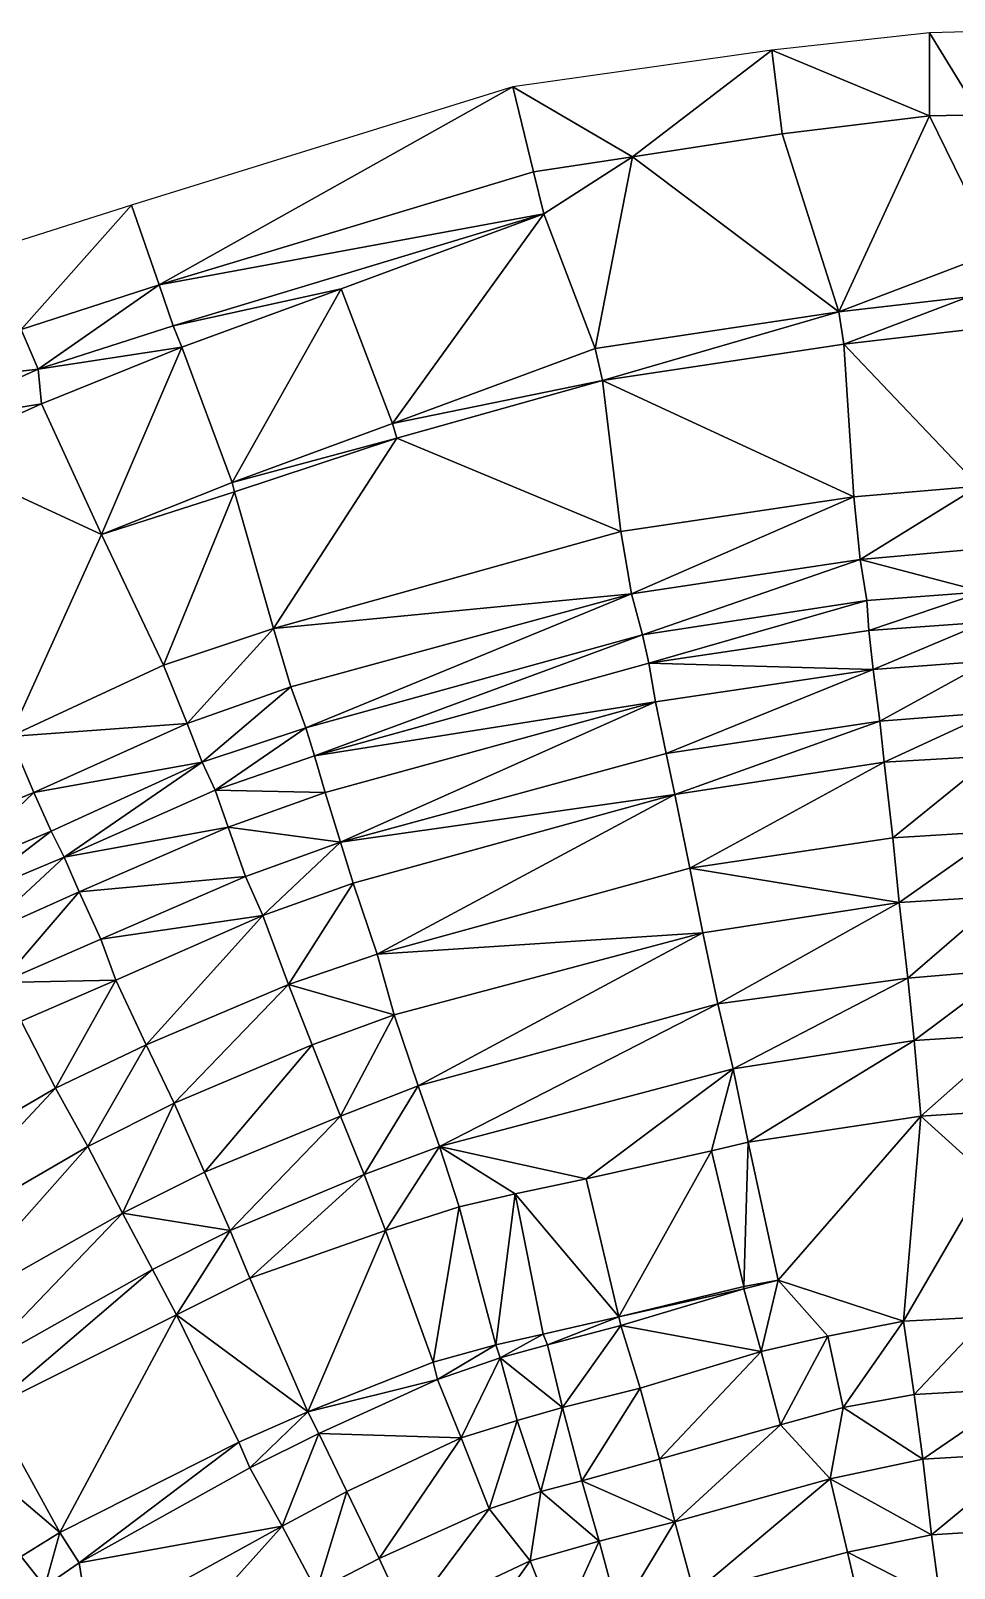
# Model space of a CAD drawing. Header units: millimetres. Extents: x 279405 to 280904, y 534349 to 535918.
# Drawn here: x 279911.7 to 280125.8, y 535560.3 to 535916.5 of the extents above; entities that cross this region are included whole.
import ezdxf

# ---------------------------------------------------------------- set-up
doc = ezdxf.new("R2010")
doc.units = ezdxf.units.MM
doc.layers.add('Карьер_конец_отработки', color=1, linetype='Continuous')

msp = doc.modelspace()

# ---------------------------------------------------------------- linework, layer by layer
at = {"layer": 'Карьер_конец_отработки', "color": 21, "true_color": 0xff914f}
for points in [[(280119.999989, 535896.760013, 88), (280119.999989, 535916.000004, 107.24), (280083.499989, 535912.000004, 107.53), (280119.999989, 535896.760013, 88)], [(280131.691884, 535897.032047, 88), (280137.499989, 535916.500004, 107.3), (280119.999989, 535916.000004, 107.24), (280131.691884, 535897.032047, 88)], [(280119.999989, 535896.760013, 88), (280131.691884, 535897.032047, 88), (280119.999989, 535916.000004, 107.24), (280119.999989, 535896.760013, 88)], [(280051.21172, 535887.315677, 88), (280083.499989, 535912.000004, 107.53), (280023.499989, 535903.500004, 108.26), (280051.21172, 535887.315677, 88)], [(280085.912526, 535892.619571, 88), (280083.499989, 535912.000004, 107.53), (280051.21172, 535887.315677, 88), (280085.912526, 535892.619571, 88)], [(280085.912526, 535892.619571, 88), (280119.999989, 535896.760013, 88), (280083.499989, 535912.000004, 107.53), (280085.912526, 535892.619571, 88)], [(279941.501454, 535857.594547, 88), (280023.499989, 535903.500004, 108.26), (279935.120839, 535876.10004, 107.56), (279941.501454, 535857.594547, 88)], [(280028.264882, 535883.808292, 88), (280023.499989, 535903.500004, 108.26), (279941.501454, 535857.594547, 88), (280028.264882, 535883.808292, 88)], [(280028.264882, 535883.808292, 88), (280051.21172, 535887.315677, 88), (280023.499989, 535903.500004, 108.26), (280028.264882, 535883.808292, 88)], [(280099.041982, 535851.362003, 88), (280119.999989, 535896.760013, 88), (280085.912526, 535892.619571, 88), (280099.041982, 535851.362003, 88)], [(280135.447682, 535865.253177, 88), (280119.999989, 535896.760013, 88), (280099.041982, 535851.362003, 88), (280135.447682, 535865.253177, 88)], [(280135.447682, 535865.253177, 88), (280131.691884, 535897.032047, 88), (280119.999989, 535896.760013, 88), (280135.447682, 535865.253177, 88)], [(280099.041982, 535851.362003, 88), (280085.912526, 535892.619571, 88), (280051.21172, 535887.315677, 88), (280099.041982, 535851.362003, 88)], [(280030.625234, 535874.090824, 88), (280051.21172, 535887.315677, 88), (280028.264882, 535883.808292, 88), (280030.625234, 535874.090824, 88)], [(280042.541982, 535842.862003, 88), (280051.21172, 535887.315677, 88), (280030.625234, 535874.090824, 88), (280042.541982, 535842.862003, 88)], [(280099.041982, 535851.362003, 88), (280051.21172, 535887.315677, 88), (280042.541982, 535842.862003, 88), (280099.041982, 535851.362003, 88)], [(280030.625234, 535874.090824, 88), (280028.264882, 535883.808292, 88), (279941.501454, 535857.594547, 88), (280030.625234, 535874.090824, 88)], [(279909.493092, 535847.304447, 88), (279935.120839, 535876.10004, 107.56), (279901.488606, 535865.414859, 107.8), (279909.493092, 535847.304447, 88)], [(279941.501454, 535857.594547, 88), (279935.120839, 535876.10004, 107.56), (279909.493092, 535847.304447, 88), (279941.501454, 535857.594547, 88)], [(279944.74059, 535848.133671, 88), (280030.625234, 535874.090824, 88), (279941.501454, 535857.594547, 88), (279944.74059, 535848.133671, 88)], [(279983.692372, 535856.706669, 84), (280030.625234, 535874.090824, 88), (279944.74059, 535848.133671, 88), (279983.692372, 535856.706669, 84)], [(279995.609181, 535825.477848, 84), (280030.625234, 535874.090824, 88), (279983.692372, 535856.706669, 84), (279995.609181, 535825.477848, 84)], [(280042.541982, 535842.862003, 88), (280030.625234, 535874.090824, 88), (279995.609181, 535825.477848, 84), (280042.541982, 535842.862003, 88)], [(280129.041982, 535854.862003, 88), (280135.447682, 535865.253177, 88), (280099.041982, 535851.362003, 88), (280129.041982, 535854.862003, 88)], [(279913.434468, 535838.113895, 88), (279941.501454, 535857.594547, 88), (279909.493092, 535847.304447, 88), (279913.434468, 535838.113895, 88)], [(279944.74059, 535848.133671, 88), (279941.501454, 535857.594547, 88), (279913.434468, 535838.113895, 88), (279944.74059, 535848.133671, 88)], [(279946.783742, 535843.204349, 80.904028), (279983.692372, 535856.706669, 84), (279944.74059, 535848.133671, 88), (279946.783742, 535843.204349, 80.904028)], [(279958.394704, 535811.787662, 80.960877), (279983.692372, 535856.706669, 84), (279946.783742, 535843.204349, 80.904028), (279958.394704, 535811.787662, 80.960877)], [(279995.609181, 535825.477848, 84), (279983.692372, 535856.706669, 84), (279958.394704, 535811.787662, 80.960877), (279995.609181, 535825.477848, 84)], [(280100.169545, 535843.86713, 77.999998), (280129.041982, 535854.862003, 88), (280099.041982, 535851.362003, 88), (280100.169545, 535843.86713, 77.999998)], [(280129.449758, 535847.272953, 77.999998), (280129.041982, 535854.862003, 88), (280100.169545, 535843.86713, 77.999998), (280129.449758, 535847.272953, 77.999998)], [(280044.224782, 535835.450626, 77.999998), (280099.041982, 535851.362003, 88), (280042.541982, 535842.862003, 88), (280044.224782, 535835.450626, 77.999998)], [(280100.169545, 535843.86713, 77.999998), (280099.041982, 535851.362003, 88), (280044.224782, 535835.450626, 77.999998), (280100.169545, 535843.86713, 77.999998)], [(279913.434468, 535838.113895, 88), (279909.493092, 535847.304447, 88), (279880.723317, 535834.350773, 88), (279913.434468, 535838.113895, 88)], [(279946.783742, 535843.204349, 80.904028), (279944.74059, 535848.133671, 88), (279913.434468, 535838.113895, 88), (279946.783742, 535843.204349, 80.904028)], [(280131.499989, 535811.000004, 77.999998), (280129.449758, 535847.272953, 77.999998), (280100.169545, 535843.86713, 77.999998), (280131.499989, 535811.000004, 77.999998)], [(279914.264852, 535830.077884, 77.999998), (279946.783742, 535843.204349, 80.904028), (279913.434468, 535838.113895, 88), (279914.264852, 535830.077884, 77.999998)], [(279928.143239, 535799.774845, 77.999998), (279946.783742, 535843.204349, 80.904028), (279914.264852, 535830.077884, 77.999998), (279928.143239, 535799.774845, 77.999998)], [(279958.394704, 535811.787662, 80.960877), (279946.783742, 535843.204349, 80.904028), (279928.143239, 535799.774845, 77.999998), (279958.394704, 535811.787662, 80.960877)], [(280044.224782, 535835.450626, 77.999998), (280042.541982, 535842.862003, 88), (279995.609181, 535825.477848, 84), (280044.224782, 535835.450626, 77.999998)], [(280102.499989, 535808.500004, 77.999998), (280100.169545, 535843.86713, 77.999998), (280044.224782, 535835.450626, 77.999998), (280102.499989, 535808.500004, 77.999998)], [(280102.499989, 535808.500004, 77.999998), (280131.499989, 535811.000004, 77.999998), (280100.169545, 535843.86713, 77.999998), (280102.499989, 535808.500004, 77.999998)], [(279884.923207, 535825.275455, 88), (279913.434468, 535838.113895, 88), (279880.723317, 535834.350773, 88), (279884.923207, 535825.275455, 88)], [(279914.264852, 535830.077884, 77.999998), (279913.434468, 535838.113895, 88), (279884.923207, 535825.275455, 88), (279914.264852, 535830.077884, 77.999998)], [(279996.588185, 535822.118107, 77.999998), (280044.224782, 535835.450626, 77.999998), (279995.609181, 535825.477848, 84), (279996.588185, 535822.118107, 77.999998)], [(280048.499989, 535800.500004, 77.999998), (280044.224782, 535835.450626, 77.999998), (279996.588185, 535822.118107, 77.999998), (280048.499989, 535800.500004, 77.999998)], [(280048.499989, 535800.500004, 77.999998), (280102.499989, 535808.500004, 77.999998), (280044.224782, 535835.450626, 77.999998), (280048.499989, 535800.500004, 77.999998)], [(279888.04366, 535818.345585, 77.999998), (279914.264852, 535830.077884, 77.999998), (279884.923207, 535825.275455, 88), (279888.04366, 535818.345585, 77.999998)], [(279928.143239, 535799.774845, 77.999998), (279914.264852, 535830.077884, 77.999998), (279888.04366, 535818.345585, 77.999998), (279928.143239, 535799.774845, 77.999998)], [(279996.588185, 535822.118107, 77.999998), (279995.609181, 535825.477848, 84), (279958.394704, 535811.787662, 80.960877), (279996.588185, 535822.118107, 77.999998)], [(279958.957814, 535809.647525, 77.999998), (279996.588185, 535822.118107, 77.999998), (279958.394704, 535811.787662, 80.960877), (279958.957814, 535809.647525, 77.999998)], [(279967.999989, 535778.000004, 77.999998), (279996.588185, 535822.118107, 77.999998), (279958.957814, 535809.647525, 77.999998), (279967.999989, 535778.000004, 77.999998)], [(280048.499989, 535800.500004, 77.999998), (279996.588185, 535822.118107, 77.999998), (279967.999989, 535778.000004, 77.999998), (280048.499989, 535800.500004, 77.999998)], [(279906.999989, 535753.000004, 77.999998), (279928.143239, 535799.774845, 77.999998), (279888.04366, 535818.345585, 77.999998), (279906.999989, 535753.000004, 77.999998)], [(279958.957814, 535809.647525, 77.999998), (279958.394704, 535811.787662, 80.960877), (279928.143239, 535799.774845, 77.999998), (279958.957814, 535809.647525, 77.999998)], [(280103.999989, 535794.000004, 63.999998), (280131.499989, 535811.000004, 77.999998), (280102.499989, 535808.500004, 77.999998), (280103.999989, 535794.000004, 63.999998)], [(280132.499989, 535796.500004, 63.999998), (280131.499989, 535811.000004, 77.999998), (280103.999989, 535794.000004, 63.999998), (280132.499989, 535796.500004, 63.999998)], [(279942.499989, 535769.500004, 77.999998), (279958.957814, 535809.647525, 77.999998), (279928.143239, 535799.774845, 77.999998), (279942.499989, 535769.500004, 77.999998)], [(279967.999989, 535778.000004, 77.999998), (279958.957814, 535809.647525, 77.999998), (279942.499989, 535769.500004, 77.999998), (279967.999989, 535778.000004, 77.999998)], [(280050.999989, 535786.000004, 63.999998), (280102.499989, 535808.500004, 77.999998), (280048.499989, 535800.500004, 77.999998), (280050.999989, 535786.000004, 63.999998)], [(280103.999989, 535794.000004, 63.999998), (280102.499989, 535808.500004, 77.999998), (280050.999989, 535786.000004, 63.999998), (280103.999989, 535794.000004, 63.999998)], [(280050.999989, 535786.000004, 63.999998), (280048.499989, 535800.500004, 77.999998), (279967.999989, 535778.000004, 77.999998), (280050.999989, 535786.000004, 63.999998)], [(279942.499989, 535769.500004, 77.999998), (279928.143239, 535799.774845, 77.999998), (279906.999989, 535753.000004, 77.999998), (279942.499989, 535769.500004, 77.999998)], [(280132.499989, 535786.500004, 63.999998), (280132.499989, 535796.500004, 63.999998), (280103.999989, 535794.000004, 63.999998), (280132.499989, 535786.500004, 63.999998)], [(280053.499989, 535776.500004, 63.999998), (280103.999989, 535794.000004, 63.999998), (280050.999989, 535786.000004, 63.999998), (280053.499989, 535776.500004, 63.999998)], [(280105.499989, 535784.500004, 63.999998), (280103.999989, 535794.000004, 63.999998), (280053.499989, 535776.500004, 63.999998), (280105.499989, 535784.500004, 63.999998)], [(280105.499989, 535784.500004, 63.999998), (280132.499989, 535786.500004, 63.999998), (280103.999989, 535794.000004, 63.999998), (280105.499989, 535784.500004, 63.999998)], [(279971.999989, 535764.500004, 63.999998), (280050.999989, 535786.000004, 63.999998), (279967.999989, 535778.000004, 77.999998), (279971.999989, 535764.500004, 63.999998)], [(279975.499989, 535755.000004, 63.999998), (280050.999989, 535786.000004, 63.999998), (279971.999989, 535764.500004, 63.999998), (279975.499989, 535755.000004, 63.999998)], [(280053.499989, 535776.500004, 63.999998), (280050.999989, 535786.000004, 63.999998), (279975.499989, 535755.000004, 63.999998), (280053.499989, 535776.500004, 63.999998)], [(280105.999989, 535777.500004, 51.999998), (280132.499989, 535786.500004, 63.999998), (280105.499989, 535784.500004, 63.999998), (280105.999989, 535777.500004, 51.999998)], [(280132.999989, 535779.500004, 51.999998), (280132.499989, 535786.500004, 63.999998), (280105.999989, 535777.500004, 51.999998), (280132.999989, 535779.500004, 51.999998)], [(280054.999989, 535770.000004, 51.999998), (280105.499989, 535784.500004, 63.999998), (280053.499989, 535776.500004, 63.999998), (280054.999989, 535770.000004, 51.999998)], [(280105.999989, 535777.500004, 51.999998), (280105.499989, 535784.500004, 63.999998), (280054.999989, 535770.000004, 51.999998), (280105.999989, 535777.500004, 51.999998)], [(280106.999989, 535768.500004, 51.999998), (280132.999989, 535779.500004, 51.999998), (280105.999989, 535777.500004, 51.999998), (280106.999989, 535768.500004, 51.999998)], [(280133.999989, 535770.500004, 51.999998), (280132.999989, 535779.500004, 51.999998), (280106.999989, 535768.500004, 51.999998), (280133.999989, 535770.500004, 51.999998)], [(279947.999989, 535756.000004, 63.999998), (279967.999989, 535778.000004, 77.999998), (279942.499989, 535769.500004, 77.999998), (279947.999989, 535756.000004, 63.999998)], [(279971.999989, 535764.500004, 63.999998), (279967.999989, 535778.000004, 77.999998), (279947.999989, 535756.000004, 63.999998), (279971.999989, 535764.500004, 63.999998)], [(279977.499989, 535748.500004, 51.999998), (280053.499989, 535776.500004, 63.999998), (279975.499989, 535755.000004, 63.999998), (279977.499989, 535748.500004, 51.999998)], [(280054.999989, 535770.000004, 51.999998), (280053.499989, 535776.500004, 63.999998), (279977.499989, 535748.500004, 51.999998), (280054.999989, 535770.000004, 51.999998)], [(280106.999989, 535768.500004, 51.999998), (280105.999989, 535777.500004, 51.999998), (280054.999989, 535770.000004, 51.999998), (280106.999989, 535768.500004, 51.999998)], [(279947.999989, 535756.000004, 63.999998), (279942.499989, 535769.500004, 77.999998), (279906.999989, 535753.000004, 77.999998), (279947.999989, 535756.000004, 63.999998)], [(280056.499989, 535761.000004, 51.999998), (280054.999989, 535770.000004, 51.999998), (279977.499989, 535748.500004, 51.999998), (280056.499989, 535761.000004, 51.999998)], [(280056.499989, 535761.000004, 51.999998), (280106.999989, 535768.500004, 51.999998), (280054.999989, 535770.000004, 51.999998), (280056.499989, 535761.000004, 51.999998)], [(280058.999989, 535749.000004, 39.999998), (280106.999989, 535768.500004, 51.999998), (280056.499989, 535761.000004, 51.999998), (280058.999989, 535749.000004, 39.999998)], [(280108.499989, 535756.500004, 39.999998), (280106.999989, 535768.500004, 51.999998), (280058.999989, 535749.000004, 39.999998), (280108.499989, 535756.500004, 39.999998)], [(280108.499989, 535756.500004, 39.999998), (280133.999989, 535770.500004, 51.999998), (280106.999989, 535768.500004, 51.999998), (280108.499989, 535756.500004, 39.999998)], [(280134.499989, 535758.500004, 39.999998), (280133.999989, 535770.500004, 51.999998), (280108.499989, 535756.500004, 39.999998), (280134.499989, 535758.500004, 39.999998)], [(279951.499989, 535747.000004, 63.999998), (279971.999989, 535764.500004, 63.999998), (279947.999989, 535756.000004, 63.999998), (279951.499989, 535747.000004, 63.999998)], [(279975.499989, 535755.000004, 63.999998), (279971.999989, 535764.500004, 63.999998), (279951.499989, 535747.000004, 63.999998), (279975.499989, 535755.000004, 63.999998)], [(279979.999989, 535740.000004, 51.999998), (280056.499989, 535761.000004, 51.999998), (279977.499989, 535748.500004, 51.999998), (279979.999989, 535740.000004, 51.999998)], [(279983.499989, 535728.500004, 39.999998), (280056.499989, 535761.000004, 51.999998), (279979.999989, 535740.000004, 51.999998), (279983.499989, 535728.500004, 39.999998)], [(280058.999989, 535749.000004, 39.999998), (280056.499989, 535761.000004, 51.999998), (279983.499989, 535728.500004, 39.999998), (280058.999989, 535749.000004, 39.999998)], [(280109.499989, 535747.000004, 39.999998), (280134.499989, 535758.500004, 39.999998), (280108.499989, 535756.500004, 39.999998), (280109.499989, 535747.000004, 39.999998)], [(280134.999989, 535748.500004, 39.999998), (280134.499989, 535758.500004, 39.999998), (280109.499989, 535747.000004, 39.999998), (280134.999989, 535748.500004, 39.999998)], [(279912.499989, 535740.000004, 63.999998), (279947.999989, 535756.000004, 63.999998), (279906.999989, 535753.000004, 77.999998), (279912.499989, 535740.000004, 63.999998)], [(279951.499989, 535747.000004, 63.999998), (279947.999989, 535756.000004, 63.999998), (279912.499989, 535740.000004, 63.999998), (279951.499989, 535747.000004, 63.999998)], [(279954.499989, 535740.500004, 51.999998), (279975.499989, 535755.000004, 63.999998), (279951.499989, 535747.000004, 63.999998), (279954.499989, 535740.500004, 51.999998)], [(279977.499989, 535748.500004, 51.999998), (279975.499989, 535755.000004, 63.999998), (279954.499989, 535740.500004, 51.999998), (279977.499989, 535748.500004, 51.999998)], [(280060.999989, 535739.500004, 39.999998), (280108.499989, 535756.500004, 39.999998), (280058.999989, 535749.000004, 39.999998), (280060.999989, 535739.500004, 39.999998)], [(280109.499989, 535747.000004, 39.999998), (280108.499989, 535756.500004, 39.999998), (280060.999989, 535739.500004, 39.999998), (280109.499989, 535747.000004, 39.999998)], [(279912.499989, 535740.000004, 63.999998), (279906.999989, 535753.000004, 77.999998), (279887.999989, 535730.000004, 63.999998), (279912.499989, 535740.000004, 63.999998)], [(279916.499989, 535731.000004, 63.999998), (279951.499989, 535747.000004, 63.999998), (279912.499989, 535740.000004, 63.999998), (279916.499989, 535731.000004, 63.999998)], [(279919.499989, 535725.000004, 51.999998), (279951.499989, 535747.000004, 63.999998), (279916.499989, 535731.000004, 63.999998), (279919.499989, 535725.000004, 51.999998)], [(279954.499989, 535740.500004, 51.999998), (279951.499989, 535747.000004, 63.999998), (279919.499989, 535725.000004, 51.999998), (279954.499989, 535740.500004, 51.999998)], [(279979.999989, 535740.000004, 51.999998), (279977.499989, 535748.500004, 51.999998), (279954.499989, 535740.500004, 51.999998), (279979.999989, 535740.000004, 51.999998)], [(280060.999989, 535739.500004, 39.999998), (280058.999989, 535749.000004, 39.999998), (279983.499989, 535728.500004, 39.999998), (280060.999989, 535739.500004, 39.999998)], [(280064.499989, 535722.500004, 9.999998), (280109.499989, 535747.000004, 39.999998), (280060.999989, 535739.500004, 39.999998), (280064.499989, 535722.500004, 9.999998)], [(280111.499989, 535729.500004, 9.999998), (280109.499989, 535747.000004, 39.999998), (280064.499989, 535722.500004, 9.999998), (280111.499989, 535729.500004, 9.999998)], [(280111.499989, 535729.500004, 9.999998), (280134.999989, 535748.500004, 39.999998), (280109.499989, 535747.000004, 39.999998), (280111.499989, 535729.500004, 9.999998)], [(280136.499989, 535731.000004, 9.999998), (280134.999989, 535748.500004, 39.999998), (280111.499989, 535729.500004, 9.999998), (280136.499989, 535731.000004, 9.999998)], [(279892.499989, 535721.000004, 63.999998), (279912.499989, 535740.000004, 63.999998), (279887.999989, 535730.000004, 63.999998), (279892.499989, 535721.000004, 63.999998)], [(279916.499989, 535731.000004, 63.999998), (279912.499989, 535740.000004, 63.999998), (279892.499989, 535721.000004, 63.999998), (279916.499989, 535731.000004, 63.999998)], [(279957.499989, 535732.000004, 51.999998), (279954.499989, 535740.500004, 51.999998), (279919.499989, 535725.000004, 51.999998), (279957.499989, 535732.000004, 51.999998)], [(279957.499989, 535732.000004, 51.999998), (279979.999989, 535740.000004, 51.999998), (279954.499989, 535740.500004, 51.999998), (279957.499989, 535732.000004, 51.999998)], [(279983.499989, 535728.500004, 39.999998), (279979.999989, 535740.000004, 51.999998), (279957.499989, 535732.000004, 51.999998), (279983.499989, 535728.500004, 39.999998)], [(279986.499989, 535719.000004, 39.999998), (280060.999989, 535739.500004, 39.999998), (279983.499989, 535728.500004, 39.999998), (279986.499989, 535719.000004, 39.999998)], [(279991.999989, 535702.500004, 9.999998), (280060.999989, 535739.500004, 39.999998), (279986.499989, 535719.000004, 39.999998), (279991.999989, 535702.500004, 9.999998)], [(280064.499989, 535722.500004, 9.999998), (280060.999989, 535739.500004, 39.999998), (279991.999989, 535702.500004, 9.999998), (280064.499989, 535722.500004, 9.999998)], [(279895.499989, 535715.000004, 51.999998), (279916.499989, 535731.000004, 63.999998), (279892.499989, 535721.000004, 63.999998), (279895.499989, 535715.000004, 51.999998)], [(279919.499989, 535725.000004, 51.999998), (279916.499989, 535731.000004, 63.999998), (279895.499989, 535715.000004, 51.999998), (279919.499989, 535725.000004, 51.999998)], [(279922.999989, 535717.000004, 51.999998), (279957.499989, 535732.000004, 51.999998), (279919.499989, 535725.000004, 51.999998), (279922.999989, 535717.000004, 51.999998)], [(279961.499989, 535720.500004, 39.999998), (279957.499989, 535732.000004, 51.999998), (279922.999989, 535717.000004, 51.999998), (279961.499989, 535720.500004, 39.999998)], [(279961.499989, 535720.500004, 39.999998), (279983.499989, 535728.500004, 39.999998), (279957.499989, 535732.000004, 51.999998), (279961.499989, 535720.500004, 39.999998)], [(280112.999989, 535714.500004, 9.999998), (280111.499989, 535729.500004, 9.999998), (280064.499989, 535722.500004, 9.999998), (280112.999989, 535714.500004, 9.999998)], [(280112.999989, 535714.500004, 9.999998), (280136.499989, 535731.000004, 9.999998), (280111.499989, 535729.500004, 9.999998), (280112.999989, 535714.500004, 9.999998)], [(280136.999989, 535716.000004, 9.999998), (280136.499989, 535731.000004, 9.999998), (280112.999989, 535714.500004, 9.999998), (280136.999989, 535716.000004, 9.999998)], [(279965.499989, 535711.500004, 39.999998), (279983.499989, 535728.500004, 39.999998), (279961.499989, 535720.500004, 39.999998), (279965.499989, 535711.500004, 39.999998)], [(279986.499989, 535719.000004, 39.999998), (279983.499989, 535728.500004, 39.999998), (279965.499989, 535711.500004, 39.999998), (279986.499989, 535719.000004, 39.999998)], [(279899.499989, 535706.500004, 51.999998), (279919.499989, 535725.000004, 51.999998), (279895.499989, 535715.000004, 51.999998), (279899.499989, 535706.500004, 51.999998)], [(279922.999989, 535717.000004, 51.999998), (279919.499989, 535725.000004, 51.999998), (279899.499989, 535706.500004, 51.999998), (279922.999989, 535717.000004, 51.999998)], [(280067.499989, 535707.500004, 9.999998), (280064.499989, 535722.500004, 9.999998), (279991.999989, 535702.500004, 9.999998), (280067.499989, 535707.500004, 9.999998)], [(280067.499989, 535707.500004, 9.999998), (280112.999989, 535714.500004, 9.999998), (280064.499989, 535722.500004, 9.999998), (280067.499989, 535707.500004, 9.999998)], [(279927.999989, 535706.000004, 39.999998), (279961.499989, 535720.500004, 39.999998), (279922.999989, 535717.000004, 51.999998), (279927.999989, 535706.000004, 39.999998)], [(279965.499989, 535711.500004, 39.999998), (279961.499989, 535720.500004, 39.999998), (279927.999989, 535706.000004, 39.999998), (279965.499989, 535711.500004, 39.999998)], [(279971.499989, 535695.500004, 9.999998), (279986.499989, 535719.000004, 39.999998), (279965.499989, 535711.500004, 39.999998), (279971.499989, 535695.500004, 9.999998)], [(279991.999989, 535702.500004, 9.999998), (279986.499989, 535719.000004, 39.999998), (279971.499989, 535695.500004, 9.999998), (279991.999989, 535702.500004, 9.999998)], [(279904.999989, 535696.000004, 39.999998), (279922.999989, 535717.000004, 51.999998), (279899.499989, 535706.500004, 51.999998), (279904.999989, 535696.000004, 39.999998)], [(279927.999989, 535706.000004, 39.999998), (279922.999989, 535717.000004, 51.999998), (279904.999989, 535696.000004, 39.999998), (279927.999989, 535706.000004, 39.999998)], [(280070.999989, 535691.000004, -20.000002), (280112.999989, 535714.500004, 9.999998), (280067.499989, 535707.500004, 9.999998), (280070.999989, 535691.000004, -20.000002)], [(280114.999989, 535697.000004, -20.000002), (280112.999989, 535714.500004, 9.999998), (280070.999989, 535691.000004, -20.000002), (280114.999989, 535697.000004, -20.000002)], [(280114.999989, 535697.000004, -20.000002), (280136.999989, 535716.000004, 9.999998), (280112.999989, 535714.500004, 9.999998), (280114.999989, 535697.000004, -20.000002)], [(280138.499989, 535699.000004, -20.000002), (280136.999989, 535716.000004, 9.999998), (280114.999989, 535697.000004, -20.000002), (280138.499989, 535699.000004, -20.000002)], [(279931.499989, 535696.500004, 39.999998), (279965.499989, 535711.500004, 39.999998), (279927.999989, 535706.000004, 39.999998), (279931.499989, 535696.500004, 39.999998)], [(279938.499989, 535681.500004, 9.999998), (279965.499989, 535711.500004, 39.999998), (279931.499989, 535696.500004, 39.999998), (279938.499989, 535681.500004, 9.999998)], [(279971.499989, 535695.500004, 9.999998), (279965.499989, 535711.500004, 39.999998), (279938.499989, 535681.500004, 9.999998), (279971.499989, 535695.500004, 9.999998)], [(279995.999989, 535688.500004, 9.999998), (280067.499989, 535707.500004, 9.999998), (279991.999989, 535702.500004, 9.999998), (279995.999989, 535688.500004, 9.999998)], [(280001.499989, 535672.000004, -20.000002), (280067.499989, 535707.500004, 9.999998), (279995.999989, 535688.500004, 9.999998), (280001.499989, 535672.000004, -20.000002)], [(280070.999989, 535691.000004, -20.000002), (280067.499989, 535707.500004, 9.999998), (280001.499989, 535672.000004, -20.000002), (280070.999989, 535691.000004, -20.000002)], [(279931.499989, 535696.500004, 39.999998), (279927.999989, 535706.000004, 39.999998), (279904.999989, 535696.000004, 39.999998), (279931.499989, 535696.500004, 39.999998)], [(279995.999989, 535688.500004, 9.999998), (279991.999989, 535702.500004, 9.999998), (279971.499989, 535695.500004, 9.999998), (279995.999989, 535688.500004, 9.999998)], [(280074.499989, 535676.000004, -20.000002), (280114.999989, 535697.000004, -20.000002), (280070.999989, 535691.000004, -20.000002), (280074.499989, 535676.000004, -20.000002)], [(280116.499989, 535682.500004, -20.000002), (280114.999989, 535697.000004, -20.000002), (280074.499989, 535676.000004, -20.000002), (280116.499989, 535682.500004, -20.000002)], [(280116.499989, 535682.500004, -20.000002), (280138.499989, 535699.000004, -20.000002), (280114.999989, 535697.000004, -20.000002), (280116.499989, 535682.500004, -20.000002)], [(280139.499989, 535684.000004, -20.000002), (280138.499989, 535699.000004, -20.000002), (280116.499989, 535682.500004, -20.000002), (280139.499989, 535684.000004, -20.000002)], [(279909.499989, 535687.000004, 39.999998), (279931.499989, 535696.500004, 39.999998), (279904.999989, 535696.000004, 39.999998), (279909.499989, 535687.000004, 39.999998)], [(279917.499989, 535671.500004, 9.999998), (279931.499989, 535696.500004, 39.999998), (279909.499989, 535687.000004, 39.999998), (279917.499989, 535671.500004, 9.999998)], [(279938.499989, 535681.500004, 9.999998), (279931.499989, 535696.500004, 39.999998), (279917.499989, 535671.500004, 9.999998), (279938.499989, 535681.500004, 9.999998)], [(279944.999989, 535668.000004, 9.999998), (279971.499989, 535695.500004, 9.999998), (279938.499989, 535681.500004, 9.999998), (279944.999989, 535668.000004, 9.999998)], [(279976.999989, 535681.500004, 9.999998), (279971.499989, 535695.500004, 9.999998), (279944.999989, 535668.000004, 9.999998), (279976.999989, 535681.500004, 9.999998)], [(279976.999989, 535681.500004, 9.999998), (279995.999989, 535688.500004, 9.999998), (279971.499989, 535695.500004, 9.999998), (279976.999989, 535681.500004, 9.999998)], [(280006.499989, 535658.000004, -20.000002), (280070.999989, 535691.000004, -20.000002), (280001.499989, 535672.000004, -20.000002), (280006.499989, 535658.000004, -20.000002)], [(280074.499989, 535676.000004, -20.000002), (280070.999989, 535691.000004, -20.000002), (280006.499989, 535658.000004, -20.000002), (280074.499989, 535676.000004, -20.000002)], [(279917.499989, 535671.500004, 9.999998), (279909.499989, 535687.000004, 39.999998), (279872.999989, 535645.500004, 9.999998), (279917.499989, 535671.500004, 9.999998)], [(279983.499989, 535665.000004, -20.000002), (279995.999989, 535688.500004, 9.999998), (279976.999989, 535681.500004, 9.999998), (279983.499989, 535665.000004, -20.000002)], [(280001.499989, 535672.000004, -20.000002), (279995.999989, 535688.500004, 9.999998), (279983.499989, 535665.000004, -20.000002), (280001.499989, 535672.000004, -20.000002)], [(280077.999989, 535659.000004, -50.000002), (280116.499989, 535682.500004, -20.000002), (280074.499989, 535676.000004, -20.000002), (280077.999989, 535659.000004, -50.000002)], [(280117.999989, 535665.000004, -50.000002), (280116.499989, 535682.500004, -20.000002), (280077.999989, 535659.000004, -50.000002), (280117.999989, 535665.000004, -50.000002)], [(280117.999989, 535665.000004, -50.000002), (280139.499989, 535684.000004, -20.000002), (280116.499989, 535682.500004, -20.000002), (280117.999989, 535665.000004, -50.000002)], [(280140.499989, 535666.500004, -50.000002), (280139.499989, 535684.000004, -20.000002), (280117.999989, 535665.000004, -50.000002), (280140.499989, 535666.500004, -50.000002)], [(279924.999989, 535658.000004, 9.999998), (279938.499989, 535681.500004, 9.999998), (279917.499989, 535671.500004, 9.999998), (279924.999989, 535658.000004, 9.999998)], [(279944.999989, 535668.000004, 9.999998), (279938.499989, 535681.500004, 9.999998), (279924.999989, 535658.000004, 9.999998), (279944.999989, 535668.000004, 9.999998)], [(279951.999989, 535652.000004, -20.000002), (279976.999989, 535681.500004, 9.999998), (279944.999989, 535668.000004, 9.999998), (279951.999989, 535652.000004, -20.000002)], [(279983.499989, 535665.000004, -20.000002), (279976.999989, 535681.500004, 9.999998), (279951.999989, 535652.000004, -20.000002), (279983.499989, 535665.000004, -20.000002)], [(280040.499989, 535650.500004, -46.809999), (280074.499989, 535676.000004, -20.000002), (280006.499989, 535658.000004, -20.000002), (280040.499989, 535650.500004, -46.809999)], [(280069.499989, 535657.000004, -49.300005), (280074.499989, 535676.000004, -20.000002), (280040.499989, 535650.500004, -46.809999), (280069.499989, 535657.000004, -49.300005)], [(280077.999989, 535659.000004, -50.000002), (280074.499989, 535676.000004, -20.000002), (280069.499989, 535657.000004, -49.300005), (280077.999989, 535659.000004, -50.000002)], [(279988.999989, 535651.500004, -20.000002), (280001.499989, 535672.000004, -20.000002), (279983.499989, 535665.000004, -20.000002), (279988.999989, 535651.500004, -20.000002)], [(280006.499989, 535658.000004, -20.000002), (280001.499989, 535672.000004, -20.000002), (279988.999989, 535651.500004, -20.000002), (280006.499989, 535658.000004, -20.000002)], [(279880.999989, 535632.500004, 9.999998), (279917.499989, 535671.500004, 9.999998), (279872.999989, 535645.500004, 9.999998), (279880.999989, 535632.500004, 9.999998)], [(279924.999989, 535658.000004, 9.999998), (279917.499989, 535671.500004, 9.999998), (279880.999989, 535632.500004, 9.999998), (279924.999989, 535658.000004, 9.999998)], [(279932.999989, 535642.500004, -20.000002), (279944.999989, 535668.000004, 9.999998), (279924.999989, 535658.000004, 9.999998), (279932.999989, 535642.500004, -20.000002)], [(279951.999989, 535652.000004, -20.000002), (279944.999989, 535668.000004, 9.999998), (279932.999989, 535642.500004, -20.000002), (279951.999989, 535652.000004, -20.000002)], [(279957.999989, 535638.500004, -20.000002), (279983.499989, 535665.000004, -20.000002), (279951.999989, 535652.000004, -20.000002), (279957.999989, 535638.500004, -20.000002)], [(279988.999989, 535651.500004, -20.000002), (279983.499989, 535665.000004, -20.000002), (279957.999989, 535638.500004, -20.000002), (279988.999989, 535651.500004, -20.000002)], [(280084.999989, 535627.000004, -50.000002), (280117.999989, 535665.000004, -50.000002), (280077.999989, 535659.000004, -50.000002), (280084.999989, 535627.000004, -50.000002)], [(280113.999989, 535617.500004, -50.000002), (280117.999989, 535665.000004, -50.000002), (280084.999989, 535627.000004, -50.000002), (280113.999989, 535617.500004, -50.000002)], [(280133.499989, 535651.000004, -50.000002), (280117.999989, 535665.000004, -50.000002), (280113.999989, 535617.500004, -50.000002), (280133.499989, 535651.000004, -50.000002)], [(280133.499989, 535651.000004, -50.000002), (280140.499989, 535666.500004, -50.000002), (280117.999989, 535665.000004, -50.000002), (280133.499989, 535651.000004, -50.000002)], [(279889.499989, 535618.000004, -20.000002), (279924.999989, 535658.000004, 9.999998), (279880.999989, 535632.500004, 9.999998), (279889.499989, 535618.000004, -20.000002)], [(279932.999989, 535642.500004, -20.000002), (279924.999989, 535658.000004, 9.999998), (279889.499989, 535618.000004, -20.000002), (279932.999989, 535642.500004, -20.000002)], [(279993.999989, 535638.500004, -43.089998), (280006.499989, 535658.000004, -20.000002), (279988.999989, 535651.500004, -20.000002), (279993.999989, 535638.500004, -43.089998)], [(280010.999989, 535644.000004, -44.349993), (280006.499989, 535658.000004, -20.000002), (279993.999989, 535638.500004, -43.089998), (280010.999989, 535644.000004, -44.349993)], [(280010.999989, 535644.000004, -44.349993), (280023.999989, 535647.000004, -45.300005), (280006.499989, 535658.000004, -20.000002), (280010.999989, 535644.000004, -44.349993)], [(280023.999989, 535647.000004, -45.300005), (280040.499989, 535650.500004, -46.809999), (280006.499989, 535658.000004, -20.000002), (280023.999989, 535647.000004, -45.300005)], [(280076.999989, 535625.500004, -49.300005), (280077.999989, 535659.000004, -50.000002), (280069.499989, 535657.000004, -49.300005), (280076.999989, 535625.500004, -49.300005)], [(280084.999989, 535627.000004, -50.000002), (280077.999989, 535659.000004, -50.000002), (280076.999989, 535625.500004, -49.300005), (280084.999989, 535627.000004, -50.000002)], [(280047.999989, 535618.500004, -46.809999), (280069.499989, 535657.000004, -49.300005), (280040.499989, 535650.500004, -46.809999), (280047.999989, 535618.500004, -46.809999)], [(280076.999989, 535625.500004, -49.300005), (280069.499989, 535657.000004, -49.300005), (280047.999989, 535618.500004, -46.809999), (280076.999989, 535625.500004, -49.300005)], [(279957.999989, 535638.500004, -20.000002), (279951.999989, 535652.000004, -20.000002), (279932.999989, 535642.500004, -20.000002), (279957.999989, 535638.500004, -20.000002)], [(279962.499989, 535627.500004, -40.530001), (279988.999989, 535651.500004, -20.000002), (279957.999989, 535638.500004, -20.000002), (279962.499989, 535627.500004, -40.530001)], [(279993.999989, 535638.500004, -43.089998), (279988.999989, 535651.500004, -20.000002), (279962.499989, 535627.500004, -40.530001), (279993.999989, 535638.500004, -43.089998)], [(280047.999989, 535618.500004, -46.809999), (280040.499989, 535650.500004, -46.809999), (280023.999989, 535647.000004, -45.300005), (280047.999989, 535618.500004, -46.809999)], [(280133.499989, 535618.500004, -50.000002), (280133.499989, 535651.000004, -50.000002), (280113.999989, 535617.500004, -50.000002), (280133.499989, 535618.500004, -50.000002)], [(280019.499989, 535612.000004, -44.349993), (280023.999989, 535647.000004, -45.300005), (280010.999989, 535644.000004, -44.349993), (280019.499989, 535612.000004, -44.349993)], [(280030.499989, 535614.500004, -45.300005), (280023.999989, 535647.000004, -45.300005), (280019.499989, 535612.000004, -44.349993), (280030.499989, 535614.500004, -45.300005)], [(280030.499989, 535614.500004, -45.300005), (280047.999989, 535618.500004, -46.809999), (280023.999989, 535647.000004, -45.300005), (280030.499989, 535614.500004, -45.300005)], [(280004.999989, 535608.000004, -43.089998), (280010.999989, 535644.000004, -44.349993), (279993.999989, 535638.500004, -43.089998), (280004.999989, 535608.000004, -43.089998)], [(280019.499989, 535612.000004, -44.349993), (280010.999989, 535644.000004, -44.349993), (280004.999989, 535608.000004, -43.089998), (280019.499989, 535612.000004, -44.349993)], [(279897.499989, 535605.500004, -20.000002), (279932.999989, 535642.500004, -20.000002), (279889.499989, 535618.000004, -20.000002), (279897.499989, 535605.500004, -20.000002)], [(279939.999989, 535629.500004, -20.000002), (279932.999989, 535642.500004, -20.000002), (279897.499989, 535605.500004, -20.000002), (279939.999989, 535629.500004, -20.000002)], [(279939.999989, 535629.500004, -20.000002), (279957.999989, 535638.500004, -20.000002), (279932.999989, 535642.500004, -20.000002), (279939.999989, 535629.500004, -20.000002)], [(279945.499989, 535619.000004, -39.039995), (279957.999989, 535638.500004, -20.000002), (279939.999989, 535629.500004, -20.000002), (279945.499989, 535619.000004, -39.039995)], [(279962.499989, 535627.500004, -40.530001), (279957.999989, 535638.500004, -20.000002), (279945.499989, 535619.000004, -39.039995), (279962.499989, 535627.500004, -40.530001)], [(279975.999989, 535596.500004, -40.530001), (279993.999989, 535638.500004, -43.089998), (279962.499989, 535627.500004, -40.530001), (279975.999989, 535596.500004, -40.530001)], [(280004.999989, 535608.000004, -43.089998), (279993.999989, 535638.500004, -43.089998), (279975.999989, 535596.500004, -40.530001), (280004.999989, 535608.000004, -43.089998)], [(279902.499989, 535597.500004, -35.199999), (279939.999989, 535629.500004, -20.000002), (279897.499989, 535605.500004, -20.000002), (279902.499989, 535597.500004, -35.199999)], [(279945.499989, 535619.000004, -39.039995), (279939.999989, 535629.500004, -20.000002), (279902.499989, 535597.500004, -35.199999), (279945.499989, 535619.000004, -39.039995)], [(279975.999989, 535596.500004, -40.530001), (279962.499989, 535627.500004, -40.530001), (279945.499989, 535619.000004, -39.039995), (279975.999989, 535596.500004, -40.530001)], [(280076.999989, 535625.000004, -50.000002), (280076.999989, 535625.500004, -49.300005), (280047.999989, 535618.500004, -46.809999), (280076.999989, 535625.000004, -50.000002)], [(280076.999989, 535625.000004, -50.000002), (280084.999989, 535627.000004, -50.000002), (280076.999989, 535625.500004, -49.300005), (280076.999989, 535625.000004, -50.000002)], [(280080.999989, 535610.500004, -50.000002), (280084.999989, 535627.000004, -50.000002), (280076.999989, 535625.000004, -50.000002), (280080.999989, 535610.500004, -50.000002)], [(280096.499989, 535614.000004, -50.000002), (280084.999989, 535627.000004, -50.000002), (280080.999989, 535610.500004, -50.000002), (280096.499989, 535614.000004, -50.000002)], [(280096.499989, 535614.000004, -50.000002), (280113.999989, 535617.500004, -50.000002), (280084.999989, 535627.000004, -50.000002), (280096.499989, 535614.000004, -50.000002)], [(280048.499989, 535616.500004, -50.000002), (280076.999989, 535625.000004, -50.000002), (280047.999989, 535618.500004, -46.809999), (280048.499989, 535616.500004, -50.000002)], [(280080.999989, 535610.500004, -50.000002), (280076.999989, 535625.000004, -50.000002), (280048.499989, 535616.500004, -50.000002), (280080.999989, 535610.500004, -50.000002)], [(279918.499989, 535568.500004, -35.199999), (279945.499989, 535619.000004, -39.039995), (279902.499989, 535597.500004, -35.199999), (279918.499989, 535568.500004, -35.199999)], [(279959.999989, 535589.500004, -39.039995), (279945.499989, 535619.000004, -39.039995), (279918.499989, 535568.500004, -35.199999), (279959.999989, 535589.500004, -39.039995)], [(279959.999989, 535589.500004, -39.039995), (279975.999989, 535596.500004, -40.530001), (279945.499989, 535619.000004, -39.039995), (279959.999989, 535589.500004, -39.039995)], [(280031.499989, 535612.000004, -50.000002), (280047.999989, 535618.500004, -46.809999), (280030.499989, 535614.500004, -45.300005), (280031.499989, 535612.000004, -50.000002)], [(280048.499989, 535616.500004, -50.000002), (280047.999989, 535618.500004, -46.809999), (280031.499989, 535612.000004, -50.000002), (280048.499989, 535616.500004, -50.000002)], [(280116.499989, 535600.500004, -80.000002), (280133.499989, 535618.500004, -50.000002), (280113.999989, 535617.500004, -50.000002), (280116.499989, 535600.500004, -80.000002)], [(280142.499989, 535602.000004, -80.000002), (280133.499989, 535618.500004, -50.000002), (280116.499989, 535600.500004, -80.000002), (280142.499989, 535602.000004, -80.000002)], [(280034.999989, 535597.500004, -50.000002), (280048.499989, 535616.500004, -50.000002), (280031.499989, 535612.000004, -50.000002), (280034.999989, 535597.500004, -50.000002)], [(280052.999989, 535602.000004, -50.000002), (280048.499989, 535616.500004, -50.000002), (280034.999989, 535597.500004, -50.000002), (280052.999989, 535602.000004, -50.000002)], [(280052.999989, 535602.000004, -50.000002), (280080.999989, 535610.500004, -50.000002), (280048.499989, 535616.500004, -50.000002), (280052.999989, 535602.000004, -50.000002)], [(280099.999989, 535597.500004, -80.000002), (280113.999989, 535617.500004, -50.000002), (280096.499989, 535614.000004, -50.000002), (280099.999989, 535597.500004, -80.000002)], [(280116.499989, 535600.500004, -80.000002), (280113.999989, 535617.500004, -50.000002), (280099.999989, 535597.500004, -80.000002), (280116.499989, 535600.500004, -80.000002)], [(280005.999989, 535604.000004, -50.000002), (280019.499989, 535612.000004, -44.349993), (280004.999989, 535608.000004, -43.089998), (280005.999989, 535604.000004, -50.000002)], [(280020.499989, 535609.000004, -50.000002), (280019.499989, 535612.000004, -44.349993), (280005.999989, 535604.000004, -50.000002), (280020.499989, 535609.000004, -50.000002)], [(280020.499989, 535609.000004, -50.000002), (280030.499989, 535614.500004, -45.300005), (280019.499989, 535612.000004, -44.349993), (280020.499989, 535609.000004, -50.000002)], [(280031.499989, 535612.000004, -50.000002), (280030.499989, 535614.500004, -45.300005), (280020.499989, 535609.000004, -50.000002), (280031.499989, 535612.000004, -50.000002)], [(280034.999989, 535597.500004, -50.000002), (280031.499989, 535612.000004, -50.000002), (280020.499989, 535609.000004, -50.000002), (280034.999989, 535597.500004, -50.000002)], [(280085.499989, 535593.500004, -80.000002), (280096.499989, 535614.000004, -50.000002), (280080.999989, 535610.500004, -50.000002), (280085.499989, 535593.500004, -80.000002)], [(280099.999989, 535597.500004, -80.000002), (280096.499989, 535614.000004, -50.000002), (280085.499989, 535593.500004, -80.000002), (280099.999989, 535597.500004, -80.000002)], [(280005.999989, 535604.000004, -50.000002), (280004.999989, 535608.000004, -43.089998), (279975.999989, 535596.500004, -40.530001), (280005.999989, 535604.000004, -50.000002)], [(280011.499989, 535590.500004, -50.000002), (280020.499989, 535609.000004, -50.000002), (280005.999989, 535604.000004, -50.000002), (280011.499989, 535590.500004, -50.000002)], [(280024.499989, 535594.500004, -50.000002), (280020.499989, 535609.000004, -50.000002), (280011.499989, 535590.500004, -50.000002), (280024.499989, 535594.500004, -50.000002)], [(280024.499989, 535594.500004, -50.000002), (280034.999989, 535597.500004, -50.000002), (280020.499989, 535609.000004, -50.000002), (280024.499989, 535594.500004, -50.000002)], [(280057.499989, 535585.500004, -80.000002), (280080.999989, 535610.500004, -50.000002), (280052.999989, 535602.000004, -50.000002), (280057.499989, 535585.500004, -80.000002)], [(280085.499989, 535593.500004, -80.000002), (280080.999989, 535610.500004, -50.000002), (280057.499989, 535585.500004, -80.000002), (280085.499989, 535593.500004, -80.000002)], [(279978.499989, 535591.500004, -50.000002), (280005.999989, 535604.000004, -50.000002), (279975.999989, 535596.500004, -40.530001), (279978.499989, 535591.500004, -50.000002)], [(280011.499989, 535590.500004, -50.000002), (280005.999989, 535604.000004, -50.000002), (279978.499989, 535591.500004, -50.000002), (280011.499989, 535590.500004, -50.000002)], [(280039.499989, 535580.500004, -80.000002), (280052.999989, 535602.000004, -50.000002), (280034.999989, 535597.500004, -50.000002), (280039.499989, 535580.500004, -80.000002)], [(280057.499989, 535585.500004, -80.000002), (280052.999989, 535602.000004, -50.000002), (280039.499989, 535580.500004, -80.000002), (280057.499989, 535585.500004, -80.000002)], [(280118.499989, 535585.500004, -80.000002), (280116.499989, 535600.500004, -80.000002), (280099.999989, 535597.500004, -80.000002), (280118.499989, 535585.500004, -80.000002)], [(280118.499989, 535585.500004, -80.000002), (280142.499989, 535602.000004, -80.000002), (280116.499989, 535600.500004, -80.000002), (280118.499989, 535585.500004, -80.000002)], [(280143.499989, 535587.000004, -80.000002), (280142.499989, 535602.000004, -80.000002), (280118.499989, 535585.500004, -80.000002), (280143.499989, 535587.000004, -80.000002)], [(279918.499989, 535568.500004, -35.199999), (279902.499989, 535597.500004, -35.199999), (279891.999989, 535591.000004, -34.399996), (279918.499989, 535568.500004, -35.199999)], [(280029.999989, 535578.000004, -80.000002), (280034.999989, 535597.500004, -50.000002), (280024.499989, 535594.500004, -50.000002), (280029.999989, 535578.000004, -80.000002)], [(280039.499989, 535580.500004, -80.000002), (280034.999989, 535597.500004, -50.000002), (280029.999989, 535578.000004, -80.000002), (280039.499989, 535580.500004, -80.000002)], [(280096.999989, 535581.000004, -80.000002), (280099.999989, 535597.500004, -80.000002), (280085.499989, 535593.500004, -80.000002), (280096.999989, 535581.000004, -80.000002)], [(280118.499989, 535585.500004, -80.000002), (280099.999989, 535597.500004, -80.000002), (280096.999989, 535581.000004, -80.000002), (280118.499989, 535585.500004, -80.000002)], [(279962.499989, 535583.500004, -50.000002), (279975.999989, 535596.500004, -40.530001), (279959.999989, 535589.500004, -39.039995), (279962.499989, 535583.500004, -50.000002)], [(279978.499989, 535591.500004, -50.000002), (279975.999989, 535596.500004, -40.530001), (279962.499989, 535583.500004, -50.000002), (279978.499989, 535591.500004, -50.000002)], [(280017.999989, 535574.000004, -80.000002), (280024.499989, 535594.500004, -50.000002), (280011.499989, 535590.500004, -50.000002), (280017.999989, 535574.000004, -80.000002)], [(280029.999989, 535578.000004, -80.000002), (280024.499989, 535594.500004, -50.000002), (280017.999989, 535574.000004, -80.000002), (280029.999989, 535578.000004, -80.000002)], [(280060.999989, 535571.000004, -80.000002), (280085.499989, 535593.500004, -80.000002), (280057.499989, 535585.500004, -80.000002), (280060.999989, 535571.000004, -80.000002)], [(280096.999989, 535581.000004, -80.000002), (280085.499989, 535593.500004, -80.000002), (280060.999989, 535571.000004, -80.000002), (280096.999989, 535581.000004, -80.000002)], [(279909.499989, 535563.000004, -34.399996), (279918.499989, 535568.500004, -35.199999), (279891.999989, 535591.000004, -34.399996), (279909.499989, 535563.000004, -34.399996)], [(279969.999989, 535570.000004, -50.000002), (279978.499989, 535591.500004, -50.000002), (279962.499989, 535583.500004, -50.000002), (279969.999989, 535570.000004, -50.000002)], [(279984.999989, 535578.000004, -50.000002), (279978.499989, 535591.500004, -50.000002), (279969.999989, 535570.000004, -50.000002), (279984.999989, 535578.000004, -50.000002)], [(279984.999989, 535578.000004, -50.000002), (280011.499989, 535590.500004, -50.000002), (279978.499989, 535591.500004, -50.000002), (279984.999989, 535578.000004, -50.000002)], [(279992.499989, 535562.500004, -80.000002), (280011.499989, 535590.500004, -50.000002), (279984.999989, 535578.000004, -50.000002), (279992.499989, 535562.500004, -80.000002)], [(280017.999989, 535574.000004, -80.000002), (280011.499989, 535590.500004, -50.000002), (279992.499989, 535562.500004, -80.000002), (280017.999989, 535574.000004, -80.000002)], [(279922.999989, 535561.500004, -50.000002), (279959.999989, 535589.500004, -39.039995), (279918.499989, 535568.500004, -35.199999), (279922.999989, 535561.500004, -50.000002)], [(279962.499989, 535583.500004, -50.000002), (279959.999989, 535589.500004, -39.039995), (279922.999989, 535561.500004, -50.000002), (279962.499989, 535583.500004, -50.000002)], [(280120.499989, 535568.000004, -110.000002), (280143.499989, 535587.000004, -80.000002), (280118.499989, 535585.500004, -80.000002), (280120.499989, 535568.000004, -110.000002)], [(280144.999989, 535569.500004, -110.000002), (280143.499989, 535587.000004, -80.000002), (280120.499989, 535568.000004, -110.000002), (280144.999989, 535569.500004, -110.000002)], [(279969.999989, 535570.000004, -50.000002), (279962.499989, 535583.500004, -50.000002), (279922.999989, 535561.500004, -50.000002), (279969.999989, 535570.000004, -50.000002)], [(280060.999989, 535571.000004, -80.000002), (280057.499989, 535585.500004, -80.000002), (280039.499989, 535580.500004, -80.000002), (280060.999989, 535571.000004, -80.000002)], [(280120.499989, 535568.000004, -110.000002), (280118.499989, 535585.500004, -80.000002), (280096.999989, 535581.000004, -80.000002), (280120.499989, 535568.000004, -110.000002)], [(280043.499989, 535566.500004, -80.000002), (280039.499989, 535580.500004, -80.000002), (280029.999989, 535578.000004, -80.000002), (280043.499989, 535566.500004, -80.000002)], [(280043.499989, 535566.500004, -80.000002), (280060.999989, 535571.000004, -80.000002), (280039.499989, 535580.500004, -80.000002), (280043.499989, 535566.500004, -80.000002)], [(280065.499989, 535554.500004, -110.000002), (280096.999989, 535581.000004, -80.000002), (280060.999989, 535571.000004, -80.000002), (280065.499989, 535554.500004, -110.000002)], [(280100.999989, 535564.000004, -110.000002), (280096.999989, 535581.000004, -80.000002), (280065.499989, 535554.500004, -110.000002), (280100.999989, 535564.000004, -110.000002)], [(280100.999989, 535564.000004, -110.000002), (280120.499989, 535568.000004, -110.000002), (280096.999989, 535581.000004, -80.000002), (280100.999989, 535564.000004, -110.000002)], [(279977.999989, 535555.000004, -80.000002), (279984.999989, 535578.000004, -50.000002), (279969.999989, 535570.000004, -50.000002), (279977.999989, 535555.000004, -80.000002)], [(279992.499989, 535562.500004, -80.000002), (279984.999989, 535578.000004, -50.000002), (279977.999989, 535555.000004, -80.000002), (279992.499989, 535562.500004, -80.000002)], [(280027.499989, 535562.000004, -80.000002), (280029.999989, 535578.000004, -80.000002), (280017.999989, 535574.000004, -80.000002), (280027.499989, 535562.000004, -80.000002)], [(280043.499989, 535566.500004, -80.000002), (280029.999989, 535578.000004, -80.000002), (280027.499989, 535562.000004, -80.000002), (280043.499989, 535566.500004, -80.000002)], [(279998.999989, 535548.500004, -80.000002), (280017.999989, 535574.000004, -80.000002), (279992.499989, 535562.500004, -80.000002), (279998.999989, 535548.500004, -80.000002)], [(280027.499989, 535562.000004, -80.000002), (280017.999989, 535574.000004, -80.000002), (279998.999989, 535548.500004, -80.000002), (280027.499989, 535562.000004, -80.000002)], [(279914.999989, 535556.000004, -50.000002), (279918.499989, 535568.500004, -35.199999), (279909.499989, 535563.000004, -34.399996), (279914.999989, 535556.000004, -50.000002)], [(279922.999989, 535561.500004, -50.000002), (279918.499989, 535568.500004, -35.199999), (279914.999989, 535556.000004, -50.000002), (279922.999989, 535561.500004, -50.000002)], [(279925.499989, 535545.500004, -50.000002), (279969.999989, 535570.000004, -50.000002), (279922.999989, 535561.500004, -50.000002), (279925.499989, 535545.500004, -50.000002)], [(279934.999989, 535531.000004, -80.000002), (279969.999989, 535570.000004, -50.000002), (279925.499989, 535545.500004, -50.000002), (279934.999989, 535531.000004, -80.000002)], [(279977.999989, 535555.000004, -80.000002), (279969.999989, 535570.000004, -50.000002), (279934.999989, 535531.000004, -80.000002), (279977.999989, 535555.000004, -80.000002)], [(280047.999989, 535549.500004, -110.000002), (280060.999989, 535571.000004, -80.000002), (280043.499989, 535566.500004, -80.000002), (280047.999989, 535549.500004, -110.000002)], [(280065.499989, 535554.500004, -110.000002), (280060.999989, 535571.000004, -80.000002), (280047.999989, 535549.500004, -110.000002), (280065.499989, 535554.500004, -110.000002)], [(280122.499989, 535553.000004, -110.000002), (280144.999989, 535569.500004, -110.000002), (280120.499989, 535568.000004, -110.000002), (280122.499989, 535553.000004, -110.000002)], [(280145.499989, 535554.500004, -110.000002), (280144.999989, 535569.500004, -110.000002), (280122.499989, 535553.000004, -110.000002), (280145.499989, 535554.500004, -110.000002)], [(280033.999989, 535545.500004, -110.000002), (280043.499989, 535566.500004, -80.000002), (280027.499989, 535562.000004, -80.000002), (280033.999989, 535545.500004, -110.000002)], [(280047.999989, 535549.500004, -110.000002), (280043.499989, 535566.500004, -80.000002), (280033.999989, 535545.500004, -110.000002), (280047.999989, 535549.500004, -110.000002)], [(280122.499989, 535553.000004, -110.000002), (280120.499989, 535568.000004, -110.000002), (280100.999989, 535564.000004, -110.000002), (280122.499989, 535553.000004, -110.000002)], [(279914.999989, 535556.000004, -50.000002), (279909.499989, 535563.000004, -34.399996), (279904.499989, 535548.500004, -50.000002), (279914.999989, 535556.000004, -50.000002)], [(279925.499989, 535545.500004, -50.000002), (279922.999989, 535561.500004, -50.000002), (279914.999989, 535556.000004, -50.000002), (279925.499989, 535545.500004, -50.000002)], [(279998.999989, 535548.500004, -80.000002), (279992.499989, 535562.500004, -80.000002), (279977.999989, 535555.000004, -80.000002), (279998.999989, 535548.500004, -80.000002)], [(280006.999989, 535533.000004, -110.000002), (280027.499989, 535562.000004, -80.000002), (279998.999989, 535548.500004, -80.000002), (280006.999989, 535533.000004, -110.000002)], [(280033.999989, 535545.500004, -110.000002), (280027.499989, 535562.000004, -80.000002), (280006.999989, 535533.000004, -110.000002), (280033.999989, 535545.500004, -110.000002)], [(280104.499989, 535549.000004, -110.000002), (280100.999989, 535564.000004, -110.000002), (280065.499989, 535554.500004, -110.000002), (280104.499989, 535549.000004, -110.000002)], [(280104.499989, 535549.000004, -110.000002), (280122.499989, 535553.000004, -110.000002), (280100.999989, 535564.000004, -110.000002), (280104.499989, 535549.000004, -110.000002)]]:
    msp.add_3dface(points, dxfattribs=at)

doc.saveas('drawing.dxf')
